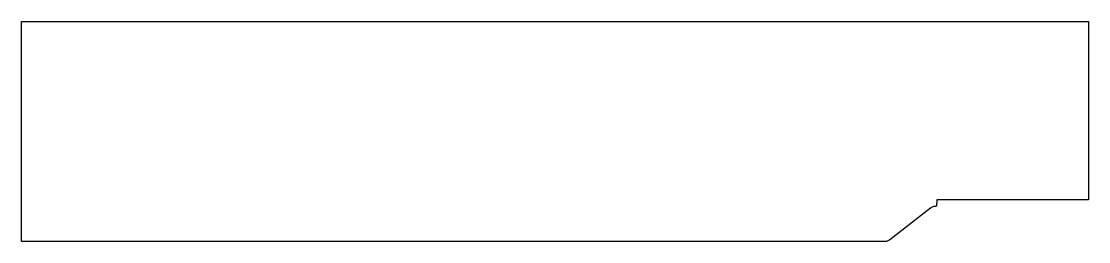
# Model space of a CAD drawing. Header units: millimetres. Extents: x 0 to 965, y 0 to 199.
import ezdxf

# ---------------------------------------------------------------- set-up
doc = ezdxf.new("R2010")
doc.units = ezdxf.units.MM
doc.layers.add('CUT_OUTER', color=7, linetype='Continuous')

msp = doc.modelspace()

# ---------------------------------------------------------------- linework, layer by layer
at = {"layer": 'CUT_OUTER'}
msp.add_lwpolyline([(0, 198.68), (965, 198.68), (965, 37.83), (827.7, 37.83), (827.43, 31.83), (826.82, 31.83), (826.15, 31.8), (825.5, 31.72), (824.85, 31.58), (824.22, 31.39), (823.61, 31.16), (823.02, 30.87), (822.45, 30.53), (821.91, 30.14), (785.28, 1.68), (784.74, 1.3), (784.17, 0.96), (783.58, 0.67), (782.97, 0.43), (782.34, 0.24), (781.69, 0.11), (781.04, 0.03), (780.37, 0), (0, 0)], close=True, dxfattribs=at)

doc.saveas('drawing.dxf')
